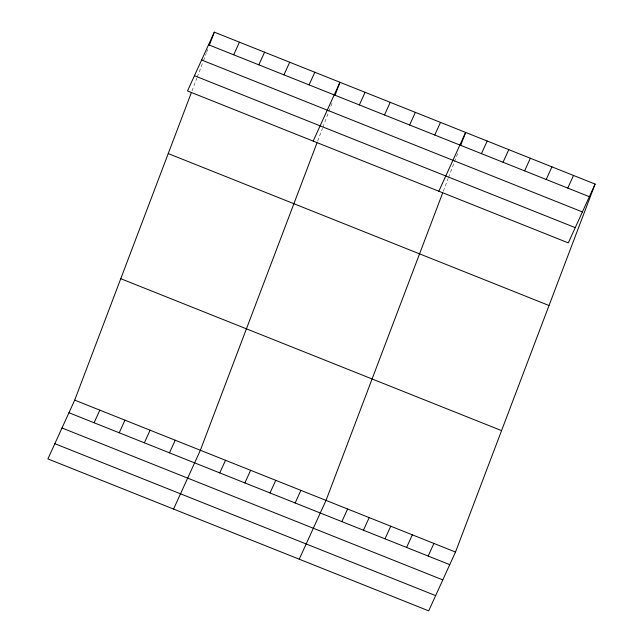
<?xml version="1.0" encoding="UTF-8"?>
<svg xmlns="http://www.w3.org/2000/svg" width="643" height="643" viewBox="0 0 643 643"><rect width="100%" height="100%" fill="white"/><g stroke="black" fill="none" stroke-linecap="round" stroke-linejoin="round"><path stroke-width="0.48" stroke-dasharray="3.21 2.41" d="M191.968 91.025L196.854 78.149M197.2 77.224L203.14 61.591M203.485 60.667L206.274 53.305M206.628 52.388L208.372 47.791M317.626 141.163L322.513 128.278M322.866 127.362L332.286 102.526M443.292 191.292L448.179 178.416M448.525 177.5L454.111 162.775M454.456 161.859L457.599 153.581"/><path stroke-width="0.96" d="M595.096 184.075L568.299 242.877L187.507 90.952L214.304 32.15L595.096 184.075L455.493 552.048L428.696 610.85L47.904 458.925L74.701 400.123L191.268 92.865M209.417 45.026L214.304 32.15M316.935 143.003L200.367 450.253L173.562 509.063M335.083 95.164L339.962 82.288L313.165 141.09M442.593 193.133L326.025 500.391L299.228 559.193M460.742 145.302L465.628 132.418L438.831 191.228M233.69 54.792L239.437 42.181M94.087 422.764L99.834 410.146M258.824 64.822L264.57 52.204M119.22 432.787L124.967 420.176M283.949 74.845L289.704 62.234M144.353 442.818L150.1 430.199M309.082 84.876L314.837 72.257M169.479 452.841L175.234 440.23M359.349 104.93L365.095 92.311M219.745 472.894L225.5 460.284M384.482 114.952L390.229 102.341M244.879 482.925L250.625 470.306M409.615 124.983L415.362 112.364M270.012 492.948L275.759 480.337M434.748 135.006L440.495 122.395M295.145 502.979L300.892 490.36M481.454 153.645L487.209 141.026M503.035 162.253L508.782 149.642M341.851 521.618L347.606 508.999M524.616 170.861L530.362 158.25M363.432 530.226L369.178 517.607M546.188 179.469L551.943 166.858M385.012 538.834L390.759 526.215M567.769 188.077L573.516 175.467M406.593 547.442L412.34 534.823M428.166 556.05L433.912 543.439M208.557 44.769L589.35 196.694M201.613 60.008L582.397 211.933M194.451 75.713L575.244 227.638M168.233 153.581L549.026 305.505M120.771 278.692L501.564 430.617M74.701 400.123L455.493 552.048M68.954 412.734L449.746 564.658M62.009 427.981L442.802 579.906M54.848 443.686L435.641 595.611"/></g></svg>
